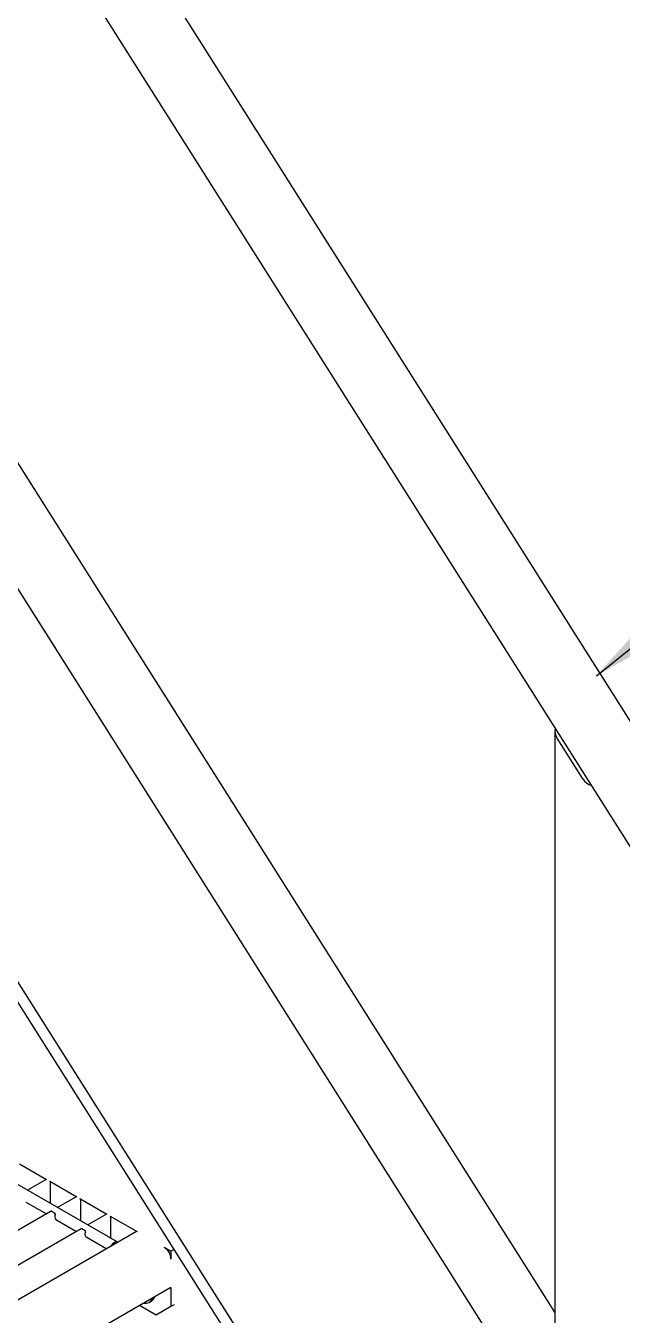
# Model space of a CAD drawing. Header units: millimetres. Extents: x 0 to 55611, y 0 to 32827.
# Drawn here: x 47195 to 47536, y 7446 to 8185 of the extents above; entities that cross this region are included whole.
import ezdxf

# ---------------------------------------------------------------- set-up
doc = ezdxf.new("R2010")
doc.units = ezdxf.units.MM
doc.header["$LTSCALE"] = 10
doc.linetypes.add('SLD-Continua', pattern=[0])
doc.layers.add('STRUC', color=5, linetype='SLD-Continua')
doc.styles.add('1', font='romans.shx', dxfattribs={"height": 125})
doc.dimstyles.new('50', dxfattribs={"dimscale": 0, "dimtxt": 125, "dimasz": 125, "dimexe": 125, "dimexo": 125, "dimgap": 50, "dimtad": 1, "dimdec": 0, "dimlfac": 49.861111, "dimzin": 1, "dimtxsty": '1', "dimcen": 2.5, "dimclrd": 1, "dimclre": 1, "dimadec": 0, "dimazin": 0, "dimtfac": 1, "dimtdec": 0, "dimtmove": 0, "dimatfit": 3, "dimfxl": 1, "dimtzin": 1, "dimarcsym": 0})

msp = doc.modelspace()

# ---------------------------------------------------------------- linework, layer by layer
at = {"layer": 'STRUC', "linetype": 'SLD-Continua', "lineweight": 25}
for p, q in [((47664.1, 6876.55), (45230.61, 10724.16)), ((47669.49, 6879.66), (45236, 10727.27)), ((47706.47, 7525.08), (46517.49, 9404.98)), ((46515.85, 9335.27), (47667.64, 7514.18)), ((47497.86, 7448.2), (47026, 8194.27)), ((47005.71, 8154.03), (47496.48, 7378.08)), ((47497.86, 7781.2), (47497.86, 7156.57)), ((47513.95, 7753.59), (47499.29, 7776.76)), ((47247.25, 7488.32), (47109.04, 7568.11)), ((47191.37, 7533.08), (47206.85, 7524.14)), ((47206.53, 7524.18), (47195.84, 7518)), ((47208.65, 7523.11), (47224.13, 7514.17)), ((47209.1, 7510.35), (47209.1, 7522.33)), ((47194.94, 7511.19), (47206.76, 7504.36)), ((47223.81, 7514.2), (47213.11, 7508.03)), ((47225.92, 7513.13), (47241.4, 7504.2)), ((47226.37, 7500.37), (47226.37, 7512.36)), ((47209.41, 7505.89), (47155.64, 7474.85)), ((47209.83, 7505.91), (47211.62, 7504.88)), ((47241.09, 7504.23), (47230.39, 7498.05)), ((47243.2, 7503.16), (47258.68, 7494.23)), ((47243.65, 7490.4), (47243.65, 7502.38)), ((47226.68, 7495.91), (47172.92, 7464.88)), ((47212.21, 7501.22), (47224.04, 7494.39)), ((47227.1, 7495.94), (47228.9, 7494.9)), ((47258.36, 7494.26), (47126.74, 7418.27)), ((47229.49, 7491.24), (47241.32, 7484.42)), ((47274.21, 7485.26), (47278.08, 7483.03)), ((47279.87, 7484.07), (47278.08, 7483.03)), ((47278.08, 7483.03), (47278.08, 7478.57)), ((47278.08, 7462.29), (47146.83, 7386.52)), ((47278.08, 7462.29), (47278.08, 7451.35)), ((47269.59, 7446.45), (47260.11, 7451.92)), ((47265.55, 7453.7), (47266.98, 7454.52)), ((47278.08, 7451.35), (47269.59, 7446.45)), ((47279.87, 7452.38), (47278.08, 7451.35)), ((47271.38, 7447.48), (47269.59, 7446.45))]:
    msp.add_line(p, q, dxfattribs=at)
at = {"layer": 'STRUC', "linetype": 'SLD-Continua', "lineweight": 25, "flags": 128}
msp.add_lwpolyline([(47243.74, 7485.82), (47243.99, 7486.34), (47244.47, 7487.08), (47245.04, 7487.71), (47245.66, 7488.17), (47246.28, 7488.42), (47246.85, 7488.46), (47247.33, 7488.27), (47247.58, 7488.03)], dxfattribs=at)
at = {"layer": 'STRUC', "linetype": 'SLD-Continua', "lineweight": 25}
for centre, radius, start, end in [((47206.67, 7523.89), 0.319, 54.38242, 114.30712), ((47208.12, 7522.29), 0.976, 2.60548, 57.39452), ((47223.94, 7513.91), 0.319, 54.38242, 114.30712), ((47225.4, 7512.31), 0.976, 2.60548, 57.39452), ((47209.64, 7505.56), 0.402, 62.67548, 125.53746), ((47213.77, 7502.86), 2.26, 151.51274, 226.52778), ((47211.08, 7504.3), 0.791, 332.3428, 46.88272), ((47241.22, 7503.94), 0.319, 54.38242, 114.30712), ((47242.67, 7502.34), 0.976, 2.60548, 57.39452), ((47226.92, 7495.58), 0.402, 62.67548, 125.53746), ((47228.36, 7494.33), 0.791, 332.3428, 46.88272), ((47231.04, 7492.88), 2.26, 151.51274, 226.52778), ((47258.49, 7493.97), 0.319, 54.38242, 114.30712), ((47269.68, 7478.18), 8.4, 2.60548, 57.39452), ((47263.59, 7457.08), 3.87, 254.8736, 345.12102), ((47264.85, 7457.98), 4.06, 301.69735, 344.81418)]:
    msp.add_arc(centre, radius, start, end, dxfattribs=at)
for centre, start_param, end_param in [((47502.74, 7778.75), 0.503025, 1.530615), ((47517.39, 7755.58), 1.530615, 2.558206)]:
    msp.add_ellipse(centre, major_axis=(-3.58, 5.37), ratio=0.616084, start_param=start_param, end_param=end_param, dxfattribs=at)

# ---------------------------------------------------------------- leaders
msp.add_leader([(47521.75, 7812.59), (48060.68, 8244.32)], dimstyle='50', override={"dimscale": 1, "dimlfac": 1})

doc.saveas('drawing.dxf')
